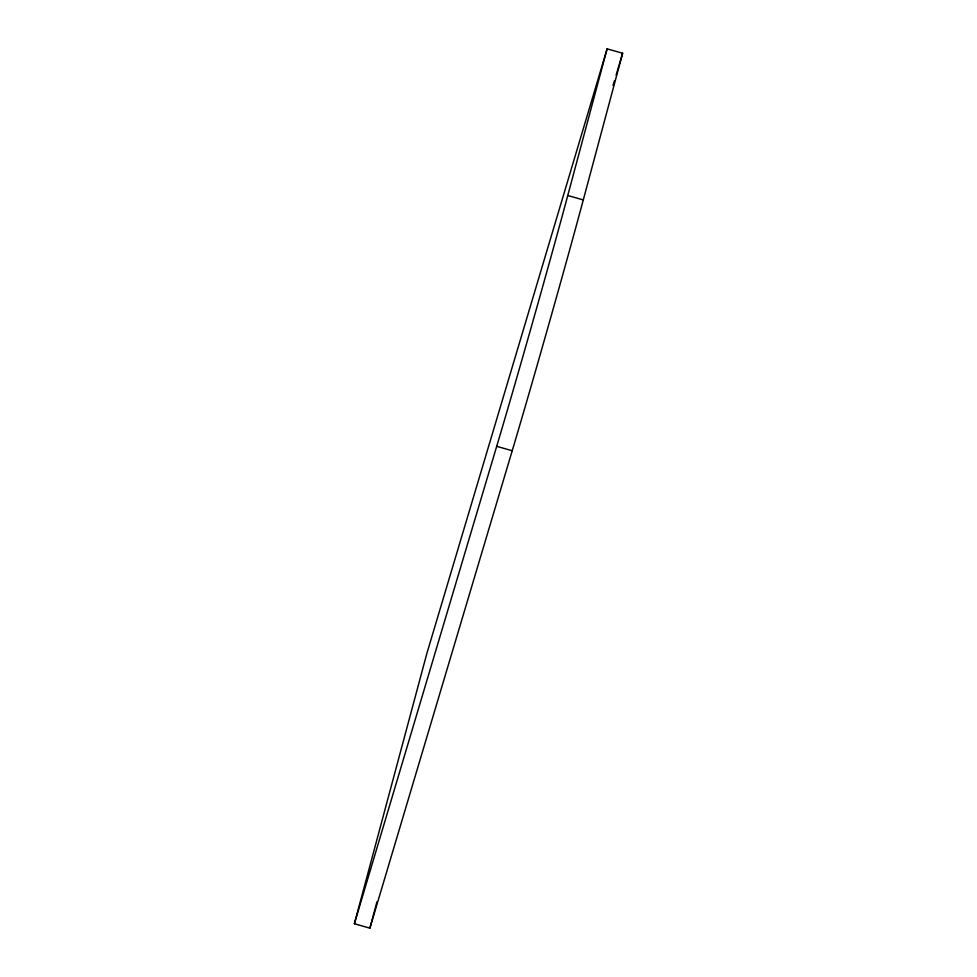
<?xml version="1.0" encoding="UTF-8"?>
<svg xmlns="http://www.w3.org/2000/svg" width="977" height="977" viewBox="0 0 977 977"><rect width="100%" height="100%" fill="white"/><g stroke="black" fill="none" stroke-linecap="round" stroke-linejoin="round"><path stroke-width="1.47" d="M354.37 923.753L426.827 653.589L607.108 48.85L622.63 53.246L583.293 199.919A184.372 2.552 -74.2 0 1 512.217 450.727L369.892 928.15L354.37 923.753L496.695 446.33A184.372 2.552 -74.2 0 0 567.771 195.51L607.108 48.85M369.892 928.15L376.975 901.722M613.043 85.39L614.35 81.006M616.096 75.168L622.63 53.246M567.771 195.51L583.293 199.919M496.695 446.33L512.217 450.727"/></g></svg>
